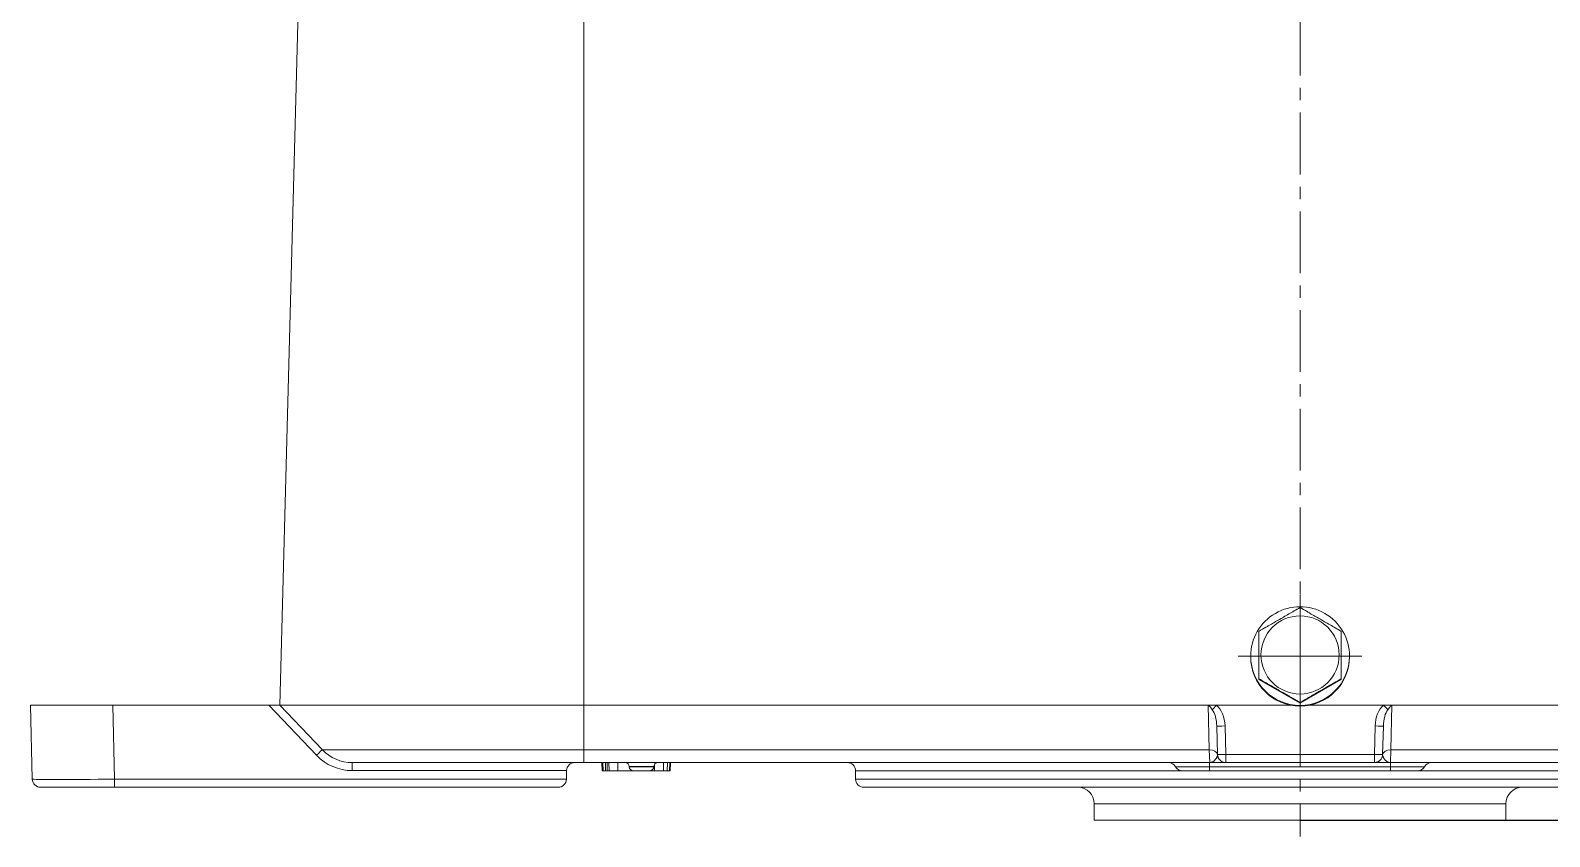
# Model space of a CAD drawing. Header units: millimetres. Extents: x -678 to 749, y -406 to 604.
# Drawn here: x -154.2 to 30.3, y 165.7 to 263.7 of the extents above; entities that cross this region are included whole.
import ezdxf

# ---------------------------------------------------------------- set-up
doc = ezdxf.new("R2010")
doc.units = ezdxf.units.MM
doc.linetypes.add('K5LT_AXLED', pattern=[12, 7.5, -1.5, 1.5, -1.5])
doc.linetypes.add('K5LT_THIN', pattern=[0])
doc.styles.add('KDIMTEXTSTYLE', font='GOST_AU.SHX', dxfattribs={"width": 0.96, "oblique": 15, "height": 5})
doc.dimstyles.new('KDIMSTYLE (1.00)', dxfattribs={"dimtxt": 5, "dimasz": 1, "dimexe": 2, "dimexo": 0, "dimgap": 1, "dimtad": 1, "dimtxsty": 'KDIMTEXTSTYLE', "dimsah": 1, "dimcen": 0, "dimdle": 1, "dimadec": 0, "dimazin": 0, "dimtfac": 0.667, "dimtmove": 0, "dimatfit": 3, "dimfxl": 1, "dimtvp": 1, "dimtolj": 1, "dimtzin": 0, "dimarcsym": 0})

# ---------------------------------------------------------------- blocks, each defined once
blk = doc.blocks.new('U2')
at = {"color": 30, "linetype": 'K5LT_AXLED', "lineweight": 18, "true_color": 0xff8000}
for q in [(0, 195.6), (-8, 187.6), (8, 187.6), (0, 179.61)]:
    blk.add_line((0, 187.6), q, dxfattribs=at)
blk = doc.blocks.new('KDIMARROW_01')
blk.add_hatch(color=0).paths.add_polyline_path([(-5, -0.66), (0, 0), (-5, 0.66), (-4.5, 0)])
at = {"color": 0, "linetype": 'K5LT_THIN', "lineweight": 18}
for p, q in [((-4.5, 0), (-5, 0.66)), ((-5, 0.66), (0, 0)), ((0, 0), (-5, -0.66)), ((-5, -0.66), (-4.5, 0)), ((0, 0), (-1, 0))]:
    blk.add_line(p, q, dxfattribs=at)
blk = doc.blocks.new('U1')
at = {"color": 30, "linetype": 'K5LT_AXLED', "lineweight": 18, "true_color": 0xff8000}
blk.add_line((0, 361.657), (0, 165.657), dxfattribs=at)
at = {"color": 7, "linetype": 'K5LT_THIN', "lineweight": 18}
for p, q in [((-123.928, 181.655), (-120.828, 300.05)), ((-87, 181.655), (-87, 300.05)), ((-5, 184.838), (-5, 190.61)), ((5, 190.61), (5, 184.838)), ((-6, 187.603), (-6, 187.562)), ((-6, 187.562), (-6, 187.52)), ((6, 187.603), (6, 187.562)), ((6, 187.562), (6, 187.52)), ((-5, 184.749), (-5, 184.838)), ((-5, 184.749), (0, 181.863)), ((0, 181.863), (5, 184.749)), ((5, 184.749), (5, 184.838)), ((-154.24, 181.655), (-144.243, 181.655)), ((-154.003, 172.626), (-154.24, 181.655)), ((-125.282, 181.655), (-144.243, 181.655)), ((-144.007, 172.626), (-144.243, 181.655)), ((-125.282, 181.655), (-123.928, 181.655)), ((-119.492, 175.553), (-125.282, 181.655)), ((-123.928, 181.655), (-87, 181.655)), ((-123.928, 181.655), (-118.766, 176.215)), ((-87, 181.655), (-11.166, 181.655)), ((-87, 181.655), (-87, 176.215)), ((-11.023, 176.215), (-11.166, 181.655)), ((-10.172, 181.655), (-11.166, 181.655)), ((-10.172, 181.655), (-1.257, 181.655)), ((0, 181.863), (0, 181.953)), ((1.257, 181.655), (10.172, 181.655)), ((10.172, 181.655), (11.166, 181.655)), ((11.166, 181.655), (11.023, 176.215)), ((11.166, 181.655), (87, 181.655)), ((-10.116, 179.104), (-10.026, 175.631)), ((-9.117, 179.104), (-9.026, 175.631)), ((9.117, 179.104), (9.026, 175.631)), ((10.116, 179.104), (10.026, 175.631)), ((-118.766, 176.215), (-87, 176.215)), ((-87, 174.657), (-87, 176.215)), ((-87, 176.215), (-11.023, 176.215)), ((-11.023, 176.215), (-10.974, 174.657)), ((-9.026, 175.631), (9.026, 175.631)), ((-9.026, 174.657), (-9.026, 175.631)), ((9.026, 175.631), (9.026, 174.657)), ((11.023, 176.215), (10.974, 174.657)), ((11.023, 176.215), (87, 176.215)), ((-115.139, 174.657), (-87, 174.657)), ((-115.139, 173.683), (-115.139, 174.657)), ((-89.099, 173.683), (-115.139, 173.683)), ((-89.099, 173.683), (-89.126, 172.626)), ((-87, 174.657), (-10.974, 174.657)), ((-84.804, 174.657), (-84.778, 173.657)), ((-84.662, 173.657), (-84.778, 173.657)), ((-84.686, 174.657), (-84.662, 173.657)), ((-84.355, 173.657), (-84.662, 173.657)), ((-84.375, 174.657), (-84.355, 173.657)), ((-84.171, 173.657), (-84.355, 173.657)), ((-84.189, 174.657), (-84.171, 173.657)), ((-83.945, 173.657), (-84.171, 173.657)), ((-83.961, 174.657), (-83.945, 173.657)), ((-82.871, 173.657), (-83.945, 173.657)), ((-82.877, 174.657), (-82.871, 173.657)), ((-80.987, 173.657), (-82.871, 173.657)), ((-81.487, 174.17), (-81.487, 174.144)), ((-78.513, 174.17), (-81.487, 174.17)), ((-78.513, 174.144), (-81.487, 174.144)), ((-79.013, 173.657), (-80.987, 173.657)), ((-78.429, 173.657), (-79.013, 173.657)), ((-78.513, 174.17), (-78.513, 174.144)), ((-78.424, 174.442), (-78.429, 173.657)), ((-77.344, 173.657), (-78.429, 173.657)), ((-77.328, 174.657), (-77.344, 173.657)), ((-76.872, 173.657), (-77.344, 173.657)), ((-76.851, 174.657), (-76.872, 173.657)), ((-76.599, 173.657), (-76.872, 173.657)), ((-76.574, 174.657), (-76.599, 173.657)), ((-76.543, 173.657), (-76.599, 173.657)), ((-76.517, 174.657), (-76.543, 173.657)), ((-76.522, 173.657), (-76.543, 173.657)), ((-76.496, 174.657), (-76.522, 173.657)), ((-54, 173.657), (-54, 172.657)), ((-11, 173.657), (-54, 173.657)), ((-11, 174.157), (-15.134, 174.157)), ((-11, 173.657), (-14.268, 173.657)), ((-11, 174.657), (-11, 174.157)), ((11, 174.157), (-11, 174.157)), ((-11, 174.157), (-11, 173.657)), ((11, 173.657), (-11, 173.657)), ((-9.029, 174.657), (-10.974, 174.657)), ((-9.029, 174.657), (-9.028, 174.657)), ((-9.026, 174.657), (-9.028, 174.657)), ((-9.026, 174.657), (9.026, 174.657)), ((9.026, 174.657), (9.028, 174.657)), ((9.029, 174.657), (9.028, 174.657)), ((9.029, 174.657), (10.974, 174.657)), ((10.974, 174.657), (87, 174.657)), ((11, 174.657), (11, 174.157)), ((11, 173.657), (11, 174.157)), ((15.134, 174.157), (11, 174.157)), ((14.268, 173.657), (11, 173.657)), ((54, 173.657), (11, 173.657)), ((-144.007, 171.653), (-153.004, 171.653)), ((-144.007, 171.653), (-153.004, 171.653)), ((-144.007, 171.653), (-144.007, 172.626)), ((-89.126, 172.626), (-144.007, 172.626)), ((-90.126, 171.653), (-144.007, 171.653)), ((54, 172.657), (-54, 172.657)), ((53, 171.657), (-53, 171.657)), ((-25, 169.657), (-25, 167.657)), ((25, 169.657), (-25, 169.657)), ((25, 169.657), (25, 167.657)), ((25, 167.657), (-25, 167.657))]:
    blk.add_line(p, q, dxfattribs=at)
for centre, radius, start, end in [((-115.139, 179.683), 6, 223.5, 270), ((-115.139, 179.657), 5, 223.5, 270), ((-9.026, 175.657), 1, 181.5, 270), ((9.026, 175.657), 1, 270, 358.5), ((-88.099, 173.657), 1, 90, 178.5), ((-81.987, 174.157), 0.5, 1.5, 90), ((-80.987, 174.157), 0.5, 181.5, 270), ((-79.013, 174.157), 0.5, 270, 358.5), ((-78.013, 174.157), 0.5, 90, 178.5), ((-55, 173.657), 1, 0, 90), ((-16, 173.657), 1, 30, 90), ((-14.268, 174.657), 1, 210, 270), ((14.268, 174.657), 1, 270, 330), ((16, 173.657), 1, 90, 150), ((-153.004, 172.653), 1, 181.5, 270), ((-90.126, 172.653), 1, 270, 358.5), ((-53, 172.657), 1, 180, 270), ((-27, 169.657), 2, 0, 90), ((27, 169.657), 2, 90, 180)]:
    blk.add_arc(centre, radius, start, end, dxfattribs=at)
for centre, major_axis, ratio, start_param, end_param in [((0, 187.603), (6, 0), 0.9996573, 0, 3.1415927), ((0, 187.603), (6, 0), 0.9996573, 3.1415927, 6.2831853), ((0, 187.562), (6, 0), 0.9996573, 3.1415927, 6.2831853), ((0, 187.562), (6, 0), 0.9996573, 3.1415927, 6.2831853), ((0, 187.52), (6, 0), 0.9996573, 3.1415927, 6.2831853), ((-10.172, 181.681), (0.639, 0.769), 0.0167262, 3.8178709, 4.6922486), ((-11.116, 179.077), (-0.059, 2.299), 0.4347375, 4.7131856, 5.7535661), ((-11.116, 179.051), (-0.076, 2.987), 0.669239, 4.7132897, 5.7536702), ((11.116, 179.051), (-0.076, -2.987), 0.669239, 3.6711078, 4.7114883), ((11.116, 179.077), (-0.059, -2.299), 0.4347375, 3.6712118, 4.7115923), ((10.172, 181.681), (0.639, -0.769), 0.0167262, 4.7325294, 5.606907), ((-9.117, 179.131), (1, 0.026), 0.026168, 3.1415927, 4.7117037), ((9.117, 179.131), (1, -0.026), 0.026168, 4.7130742, 6.2831853), ((-119.492, 175.527), (-0.725, -0.688), 0.0189912, 3.1415927, 4.694369), ((-11.023, 175.527), (-1, -0.026), 0.6882304, 3.1982055, 4.694369), ((-9.026, 175.657), (1, 0.026), 0.026168, 3.1415927, 4.7117037), ((9.026, 175.657), (1, -0.026), 0.026168, 4.7130742, 6.2831853), ((11.023, 175.527), (-1, 0.026), 0.6882304, 4.730409, 6.2265722), ((-144, 172.653), (-10.003, -0.026), 0.0026153, 0.0000616, 1.5701727)]:
    blk.add_ellipse(centre, major_axis=major_axis, ratio=ratio, start_param=start_param, end_param=end_param, dxfattribs=at)
blk.add_ellipse((0, 187.74), major_axis=(-4.75, 0), ratio=0.9996573, dxfattribs=at)
for points, knots in [([(-5, 190.61), (-4.718, 190.775), (-4.311, 191.013), (-3.709, 191.364), (-3.092, 191.723), (-2.502, 192.064), (-1.669, 192.543), (-0.9, 192.984), (-0.237, 193.361), (0, 193.496)], [0, 0, 0, 0, 1.7379297, 2.4762881, 3.6157259, 5.4144959, 5.9565317, 8.5422776, 10, 10, 10, 10]), ([(0, 193.496), (0.282, 193.335), (0.689, 193.103), (1.291, 192.759), (1.908, 192.406), (2.498, 192.066), (3.331, 191.584), (4.1, 191.136), (4.763, 190.748), (5, 190.61)], [0, 0, 0, 0, 1.7379297, 2.4762881, 3.6157259, 5.4144959, 5.9565317, 8.5422776, 10, 10, 10, 10]), ([(0, 181.953), (-0.282, 182.118), (-0.689, 182.356), (-1.291, 182.707), (-1.908, 183.065), (-2.498, 183.406), (-3.331, 183.886), (-4.1, 184.326), (-4.763, 184.704), (-5, 184.838)], [0, 0, 0, 0, 1.7379297, 2.4762881, 3.6157259, 5.4144959, 5.9565317, 8.5422776, 10, 10, 10, 10]), ([(5, 184.838), (4.718, 184.678), (4.311, 184.446), (3.709, 184.102), (3.092, 183.748), (2.502, 183.409), (1.669, 182.927), (0.9, 182.479), (0.237, 182.091), (0, 181.953)], [0, 0, 0, 0, 1.7379297, 2.4762881, 3.6157259, 5.4144959, 5.9565317, 8.5422776, 10, 10, 10, 10]), ([(-10.662, 181.074), (-10.678, 181.094), (-10.706, 181.133), (-10.75, 181.195), (-10.789, 181.251), (-10.824, 181.3), (-10.857, 181.347), (-10.892, 181.391), (-10.927, 181.433), (-10.96, 181.472), (-10.994, 181.507), (-11.026, 181.539), (-11.059, 181.57), (-11.093, 181.599), (-11.129, 181.627), (-11.153, 181.646), (-11.166, 181.655)], [0, 0, 0, 0, 3.0395425, 5.474674, 7.2013064, 8.6150384, 9.87152, 11.0089968, 12.0304983, 12.900485, 13.6847997, 14.4065913, 15.0829607, 15.7139079, 16.3467748, 17, 17, 17, 17]), ([(10.662, 181.074), (10.678, 181.094), (10.706, 181.133), (10.75, 181.195), (10.789, 181.251), (10.824, 181.3), (10.857, 181.347), (10.892, 181.391), (10.927, 181.433), (10.96, 181.472), (10.994, 181.507), (11.026, 181.539), (11.059, 181.57), (11.093, 181.599), (11.129, 181.627), (11.153, 181.646), (11.166, 181.655)], [0, 0, 0, 0, 3.0395425, 5.474674, 7.2013064, 8.6150384, 9.87152, 11.0089968, 12.0304983, 12.900485, 13.6847997, 14.4065913, 15.0829607, 15.7139079, 16.3467748, 17, 17, 17, 17]), ([(-10.026, 175.592), (-10.029, 175.535), (-10.048, 175.451), (-10.09, 175.343), (-10.125, 175.272), (-10.163, 175.205), (-10.209, 175.135), (-10.268, 175.055), (-10.347, 174.964), (-10.442, 174.874), (-10.545, 174.796), (-10.649, 174.735), (-10.754, 174.691), (-10.862, 174.664), (-10.936, 174.657), (-10.974, 174.657)], [0, 0, 0, 0, 2.0691565, 2.9568312, 3.8086197, 4.5992266, 5.4030869, 6.4213977, 7.7061082, 9.1520286, 10.5799258, 11.9588124, 13.2550851, 14.608401, 16, 16, 16, 16]), ([(-9.029, 174.657), (-9.097, 174.657), (-9.226, 174.671), (-9.4, 174.724), (-9.55, 174.799), (-9.683, 174.896), (-9.8, 175.014), (-9.896, 175.151), (-9.966, 175.297), (-10.009, 175.445), (-10.023, 175.544), (-10.026, 175.592)], [0, 0, 0, 0, 1.637567, 3.0659633, 4.3398124, 5.6454821, 6.988262, 8.3183481, 9.6183859, 10.8472098, 12, 12, 12, 12]), ([(10.026, 175.592), (10.022, 175.524), (10, 175.396), (9.935, 175.223), (9.847, 175.075), (9.739, 174.947), (9.612, 174.84), (9.466, 174.753), (9.313, 174.694), (9.164, 174.663), (9.071, 174.657), (9.029, 174.657)], [0, 0, 0, 0, 1.6246843, 3.0978832, 4.4013989, 5.7388323, 7.0701473, 8.3704356, 9.7902197, 10.9857058, 12, 12, 12, 12]), ([(10.026, 175.592), (10.029, 175.535), (10.048, 175.451), (10.09, 175.343), (10.125, 175.272), (10.163, 175.205), (10.209, 175.135), (10.268, 175.055), (10.347, 174.964), (10.442, 174.874), (10.545, 174.796), (10.649, 174.735), (10.754, 174.691), (10.862, 174.664), (10.936, 174.657), (10.974, 174.657)], [0, 0, 0, 0, 2.0674573, 2.9548139, 3.8065919, 4.5973775, 5.4015626, 6.4204112, 7.7055437, 9.1516502, 10.5795021, 11.9586471, 13.2553701, 14.6088192, 16, 16, 16, 16])]:
    blk.add_open_spline(points, degree=3, knots=knots, dxfattribs=at)
for points in [[(-10.026, 175.631), (-10.025, 175.625), (-10.025, 175.612), (-10.026, 175.599), (-10.026, 175.592)], [(10.026, 175.631), (10.025, 175.625), (10.025, 175.612), (10.026, 175.599), (10.026, 175.592)]]:
    blk.add_open_spline(points, degree=3, dxfattribs=at)
blk.add_blockref('U2', (0, 0))
at = {"color": 7}
blk.add_linear_dim(base=(175.276, 359.657), p1=(0, 167.657), p2=(-89.697, 359.657), angle=90, location=(175.276, 261.657), dimstyle='KDIMSTYLE (1.00)', override={"dimexo": 0, "dimpost": '\\H5.0;\\W0.965;\\Q15;<>\\H5.0;\\W0.965;\\Q15;\\Q15;*', "dimblk1": 'KDIMARROW_01', "dimblk2": 'KDIMARROW_01', "dimse1": 0, "dimse2": 0, "dimclrt": 7, "dimtolj": 1}, dxfattribs=at).render()
blk = doc.blocks.new('U0')
blk.add_blockref('U1', (0, 0))

msp = doc.modelspace()

# ---------------------------------------------------------------- block references
msp.add_blockref('U0', (0, 0))

doc.saveas('drawing.dxf')
